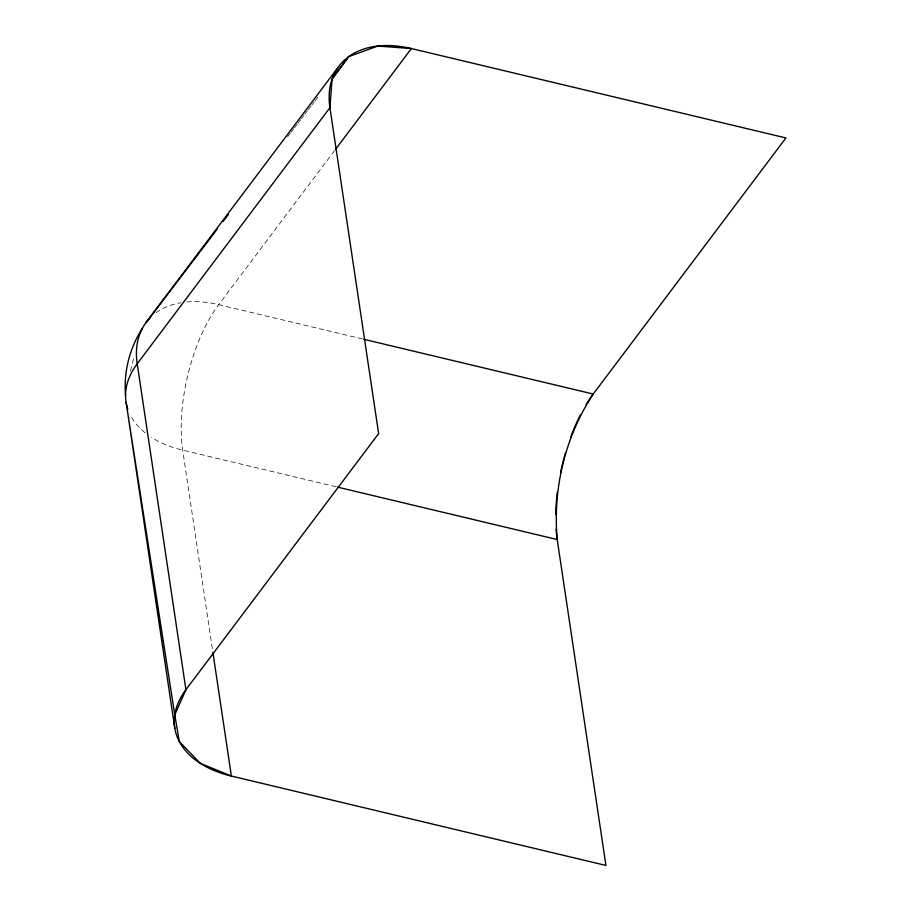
<?xml version="1.0" encoding="UTF-8"?>
<svg xmlns="http://www.w3.org/2000/svg" width="911" height="911" viewBox="0 0 911 911"><rect width="100%" height="100%" fill="white"/><g stroke="black" fill="none" stroke-linecap="round" stroke-linejoin="round"><path stroke-width="0.68" stroke-dasharray="4.55 3.42" d="M130.478 371.073L134.213 355.962M334.644 150.543L218.674 304.65A106.006 44.388 -76.6 0 0 182.678 450.159L212.696 651.035M287.694 136.707L290.267 133.325M291.133 132.197L293.718 128.815M294.572 127.688L297.157 124.306M298.011 123.167L300.596 119.785M301.45 118.658L304.035 115.276M304.889 114.148L307.474 110.766M308.328 109.639L310.913 106.257M311.767 105.118L314.352 101.736M315.206 100.609L317.791 97.226M362.407 338.96L218.674 304.65A106.006 69.407 37 0 0 186.425 302.008M336.079 486.77L182.678 450.159A106.006 66.708 -8.5 0 1 151.59 437.439M145.054 432.736A106.006 66.708 -8.5 0 1 130.58 415.598M156.032 312.712A106.006 69.407 37 0 1 180.982 302.714"/><path stroke-width="1.37" d="M556.097 529.245A106.006 44.388 -76.6 0 0 557.213 539.54L605.929 865.45L231.383 776.058L200.295 763.338L179.285 741.508L174.764 714.828L185.924 689.684L378.634 433.59L329.93 107.68L332.025 79.257L348.742 56.619L377.78 46.051L411.385 48.556L785.931 137.948L593.22 394.042A106.006 44.388 -76.6 0 0 586.069 404.678M142.082 328.86C129.396 348.514 123.543 372.394 125.547 395.681M338.528 66.742L145.817 322.847L217.182 229.208M335.499 149.404L411.385 48.556A106.006 69.407 37 0 0 329.93 107.68L137.219 363.785A106.006 66.708 -8.5 0 0 127.791 409.141M223.206 221.316L228.365 214.552M332.401 78.05L348.742 56.619M363.796 339.291L593.22 394.042C565.127 436.597 552.624 488.843 557.213 539.54L337.469 487.1M174.764 714.828L126.117 402.457L174.821 728.367M212.901 652.447L231.383 776.058A106.006 66.708 -8.5 0 1 185.924 689.684L137.219 363.785A106.006 69.407 37 0 1 150.486 317.427M555.721 514.658A106.006 44.388 -76.6 0 1 557.304 492.373M560.595 472.536A106.006 44.388 -76.6 0 1 565.572 452.619M570.605 437.405A106.006 44.388 -76.6 0 1 580.432 414.801"/></g></svg>
